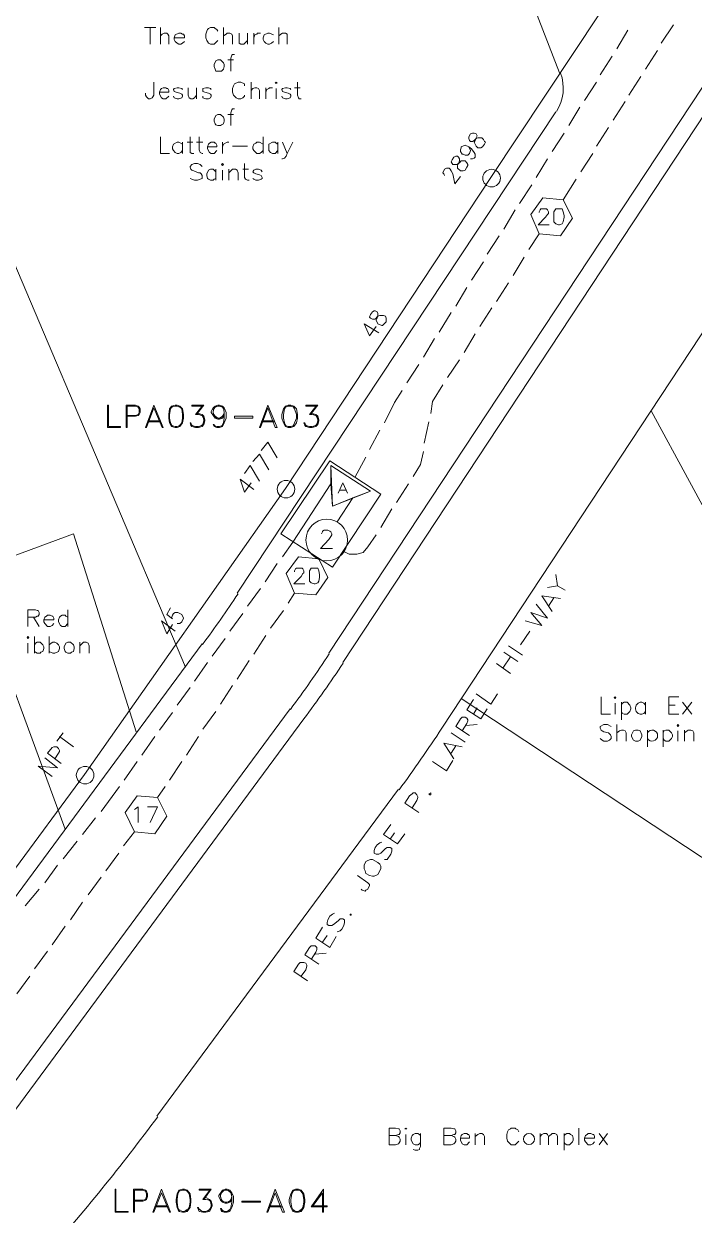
# Model space of a CAD drawing. Header units: millimetres. Extents: x 3.6 to 37.8, y 0.6 to 28.7.
# Drawn here: x 18.87 to 21.89, y 5.29 to 10.65 of the extents above; entities that cross this region are included whole.
import ezdxf

# ---------------------------------------------------------------- set-up
doc = ezdxf.new("R2010")
doc.units = ezdxf.units.MM
for name, color, linetype, true_color in [('PDF_Batangas$Geomap$Actives-Amplifier', 92, 'Continuous', 0x00b800), ('PDF_Batangas$Geomap$Cable-565', 23, 'Continuous', 0xdd8a6e), ('PDF_Batangas$Geomap$LOTS', 254, 'Continuous', 0xdcdcdc), ('PDF_Batangas$Geomap$MDU', 153, 'Continuous', 0x6ea5dd), ('PDF_Batangas$Geomap$ROAD', 8, 'Continuous', 0x808080), ('PDF_Batangas$Geomap$SDU', 157, 'Continuous', 0x396472)]:
    doc.layers.add(name, color=color, linetype=linetype, true_color=true_color)
for name, color, linetype in [('PDF_Batangas$Geomap$NAME-LANDMARK', 7, 'Continuous'), ('PDF_Batangas$Geomap$NAME-ROAD', 7, 'Continuous'), ('PDF_Batangas$Geomap$Passives-TapOffs', 7, 'Continuous'), ('PDF_Batangas$Geomap$POLE', 7, 'Continuous'), ('PDF_Batangas$Geomap$STRAND', 7, 'Continuous')]:
    doc.layers.add(name, color=color, linetype=linetype)

msp = doc.modelspace()

# ---------------------------------------------------------------- linework, layer by layer
at = {"layer": 'PDF_Batangas$Geomap$Actives-Amplifier', "lineweight": 13}
for points in [[(19.2466, 8.9343), (19.2508, 8.9343), (19.2508, 8.8384), (19.305, 8.8384), (19.305, 8.8343), (19.2466, 8.8343)], [(19.4551, 8.9343), (19.4968, 8.8343), (19.4926, 8.8343), (19.4551, 8.9218), (19.4218, 8.8343), (19.4176, 8.8343)], [(19.551, 8.9343), (19.5594, 8.9343), (19.5719, 8.9302), (19.5844, 8.9177), (19.5885, 8.8926), (19.5885, 8.876), (19.5844, 8.8551), (19.5719, 8.8384), (19.5594, 8.8343), (19.551, 8.8343), (19.5343, 8.8384), (19.526, 8.8551), (19.5218, 8.876), (19.5218, 8.8926), (19.526, 8.9177), (19.5343, 8.9302)], [(19.968, 8.9343), (20.0097, 8.8343), (20.0014, 8.8343), (19.968, 8.9218), (19.9346, 8.8343), (19.9305, 8.8343)], [(20.0597, 8.9343), (20.0722, 8.9343), (20.0848, 8.9302), (20.0973, 8.9177), (20.1014, 8.8926), (20.1014, 8.876), (20.0973, 8.8551), (20.0848, 8.8384), (20.0722, 8.8343), (20.0597, 8.8343), (20.0472, 8.8384), (20.0389, 8.8551), (20.0305, 8.876), (20.0305, 8.8926), (20.0389, 8.9177), (20.0472, 8.9302)], [(19.8179, 8.876), (19.8179, 8.8843), (19.9013, 8.8843), (19.9013, 8.876)], [(20.4767, 8.534), (20.2599, 8.2046), (20.0264, 8.3547), (20.2474, 8.6841)], [(20.3516, 8.5174), (20.2807, 8.4089), (20.3516, 8.5174), (20.2599, 8.4798), (20.2515, 8.5799), (20.2515, 8.6633), (20.4308, 8.5465)], [(20.4308, 8.5465), (20.2599, 8.4798), (20.2515, 8.6633)], [(20.2515, 8.5799), (20.0806, 8.3172)], [(19.28, 5.4025), (19.2841, 5.4025), (19.2841, 5.3024), (19.3384, 5.3024), (19.3384, 5.2982), (19.28, 5.2982)], [(19.4885, 5.4025), (19.5302, 5.2982), (19.526, 5.2982), (19.4885, 5.3858), (19.4551, 5.2982), (19.4509, 5.2982)], [(19.5844, 5.4025), (19.5927, 5.4025), (19.6052, 5.3983), (19.6177, 5.3816), (19.6219, 5.3566), (19.6219, 5.3441), (19.6177, 5.3191), (19.6052, 5.3024), (19.5927, 5.2982), (19.5844, 5.2982), (19.5677, 5.3024), (19.5594, 5.3191), (19.5552, 5.3441), (19.5552, 5.3566), (19.5594, 5.3816), (19.5677, 5.3983)], [(20.0014, 5.4025), (20.0431, 5.2982), (20.0347, 5.2982), (20.0014, 5.3858), (19.968, 5.2982), (19.9638, 5.2982)], [(20.0931, 5.4025), (20.1056, 5.4025), (20.1181, 5.3983), (20.1306, 5.3816), (20.1348, 5.3566), (20.1348, 5.3441), (20.1306, 5.3191), (20.1181, 5.3024), (20.1056, 5.2982), (20.0931, 5.2982), (20.0806, 5.3024), (20.0722, 5.3191), (20.0639, 5.3441), (20.0639, 5.3566), (20.0722, 5.3816), (20.0806, 5.3983)], [(19.8512, 5.3441), (19.8512, 5.3483), (19.9346, 5.3483), (19.9346, 5.3441)]]:
    msp.add_lwpolyline(points, close=True, dxfattribs=at)
for points in [[(19.3342, 8.8885), (19.3717, 8.8885), (19.3842, 8.8926), (19.3884, 8.901), (19.3884, 8.9177), (19.3842, 8.926), (19.3717, 8.9302), (19.3342, 8.9302), (19.3342, 8.8343), (19.33, 8.8343), (19.33, 8.9343), (19.3717, 8.9343), (19.3842, 8.9302), (19.3884, 8.926), (19.3926, 8.9177), (19.3926, 8.901), (19.3884, 8.8926), (19.3842, 8.8885), (19.3717, 8.8843), (19.3342, 8.8843)], [(19.5385, 8.8384), (19.5302, 8.8551), (19.526, 8.876), (19.526, 8.8926), (19.5302, 8.9177), (19.5385, 8.9302)], [(19.5343, 8.926), (19.551, 8.9302), (19.5594, 8.9302), (19.5719, 8.926)], [(19.5677, 8.9302), (19.5802, 8.9177), (19.5844, 8.8926), (19.5844, 8.876), (19.5802, 8.8551), (19.5677, 8.8384)], [(19.6761, 8.9302), (19.6261, 8.9302), (19.6261, 8.9343), (19.6803, 8.9343), (19.6469, 8.8926)], [(19.6803, 8.8718), (19.6719, 8.8885), (19.6553, 8.8926), (19.6428, 8.8926), (19.6761, 8.9343)], [(19.772, 8.8885), (19.7637, 8.876), (19.7512, 8.8718), (19.7428, 8.8718), (19.7303, 8.876), (19.7136, 8.901), (19.7136, 8.9051), (19.722, 8.9218), (19.7303, 8.9302), (19.7428, 8.9343), (19.7512, 8.9343), (19.7637, 8.9302), (19.772, 8.9218), (19.7804, 8.901), (19.7804, 8.876), (19.772, 8.8551), (19.7637, 8.8384), (19.7512, 8.8343), (19.7387, 8.8343), (19.7261, 8.8384), (19.722, 8.8468), (19.7261, 8.8468), (19.7303, 8.8384)], [(19.7387, 8.876), (19.7261, 8.8885), (19.722, 8.901), (19.722, 8.9051), (19.7261, 8.9218), (19.7387, 8.9302)], [(19.722, 8.9135), (19.7303, 8.926), (19.7428, 8.9302), (19.7512, 8.9302), (19.7637, 8.926), (19.772, 8.9135)], [(19.7553, 8.9302), (19.7678, 8.9218), (19.772, 8.901)], [(20.0514, 8.8384), (20.0431, 8.8551), (20.0389, 8.876), (20.0389, 8.8926), (20.0431, 8.9177), (20.0514, 8.9302)], [(20.0472, 8.926), (20.0597, 8.9302), (20.0722, 8.9302), (20.0848, 8.926)], [(20.0806, 8.9302), (20.0889, 8.9177), (20.0973, 8.8926), (20.0973, 8.876), (20.0889, 8.8551), (20.0806, 8.8384)], [(20.189, 8.9302), (20.139, 8.9302), (20.139, 8.9343), (20.1932, 8.9343), (20.1598, 8.8926)], [(20.1932, 8.8718), (20.1848, 8.8885), (20.1682, 8.8926), (20.1556, 8.8926), (20.189, 8.9343)], [(19.4843, 8.8593), (19.4259, 8.8593)], [(19.4801, 8.8634), (19.4301, 8.8634)], [(19.6469, 8.8968), (19.6553, 8.8968), (19.6719, 8.8926), (19.6803, 8.8843), (19.6844, 8.8676), (19.6844, 8.8634), (19.6803, 8.8468), (19.6719, 8.8384), (19.6553, 8.8343), (19.6428, 8.8343), (19.6261, 8.8384), (19.6219, 8.8426), (19.6177, 8.8551), (19.6219, 8.8551), (19.6261, 8.8426), (19.6428, 8.8384), (19.6553, 8.8384), (19.6719, 8.8426), (19.6803, 8.8593)], [(19.6594, 8.8926), (19.6761, 8.8843), (19.6803, 8.8676), (19.6803, 8.8634), (19.6761, 8.8468), (19.6594, 8.8384)], [(19.772, 8.8968), (19.7637, 8.8843), (19.7512, 8.876), (19.7428, 8.876), (19.7303, 8.8843), (19.722, 8.8968)], [(19.7595, 8.8384), (19.7678, 8.8551), (19.772, 8.876), (19.772, 8.901), (19.7678, 8.8885), (19.7553, 8.876)], [(19.9972, 8.8593), (19.9388, 8.8593)], [(19.993, 8.8634), (19.943, 8.8634)], [(20.1598, 8.8968), (20.1682, 8.8968), (20.1848, 8.8926), (20.1932, 8.8843), (20.1973, 8.8676), (20.1973, 8.8634), (20.1932, 8.8468), (20.1848, 8.8384), (20.1682, 8.8343), (20.1556, 8.8343), (20.139, 8.8384), (20.1348, 8.8426), (20.1306, 8.8551), (20.1348, 8.8551), (20.139, 8.8426), (20.1556, 8.8384), (20.1682, 8.8384), (20.1848, 8.8426), (20.1932, 8.8593)], [(20.1723, 8.8926), (20.189, 8.8843), (20.1932, 8.8676), (20.1932, 8.8634), (20.189, 8.8468), (20.1723, 8.8384)], [(19.5719, 8.8426), (19.5594, 8.8384), (19.551, 8.8384), (19.5343, 8.8426)], [(19.6219, 8.8468), (19.6386, 8.8384)], [(19.7637, 8.8426), (19.7512, 8.8384), (19.7387, 8.8384), (19.7261, 8.8426)], [(20.0848, 8.8426), (20.0722, 8.8384), (20.0597, 8.8384), (20.0472, 8.8426)], [(20.1348, 8.8468), (20.1473, 8.8384)], [(20.2849, 8.5382), (20.3058, 8.5841), (20.3266, 8.5382)], [(20.3224, 8.5507), (20.2932, 8.5507)], [(20.2599, 8.288), (20.2057, 8.288), (20.2432, 8.3297), (20.2515, 8.3422), (20.2557, 8.3506), (20.2557, 8.3547), (20.2515, 8.3631), (20.2474, 8.3672), (20.239, 8.3714), (20.2224, 8.3714), (20.214, 8.3672), (20.214, 8.3631), (20.2098, 8.3547)], [(19.3675, 5.3525), (19.4051, 5.3525), (19.4176, 5.3566), (19.4218, 5.3691), (19.4218, 5.3816), (19.4176, 5.3941), (19.4051, 5.3983), (19.3675, 5.3983), (19.3675, 5.2982), (19.3634, 5.2982), (19.3634, 5.4025), (19.4051, 5.4025), (19.4176, 5.3983), (19.4218, 5.3941), (19.4259, 5.3816), (19.4259, 5.3691), (19.4218, 5.3566), (19.4176, 5.3525), (19.4051, 5.3483), (19.3675, 5.3483)], [(19.5719, 5.3024), (19.5635, 5.3191), (19.5594, 5.3441), (19.5594, 5.3566), (19.5635, 5.3816), (19.5719, 5.3983)], [(19.5677, 5.3941), (19.5844, 5.3983), (19.5927, 5.3983), (19.6052, 5.3941)], [(19.6011, 5.3983), (19.6136, 5.3816), (19.6177, 5.3566), (19.6177, 5.3441), (19.6136, 5.3191), (19.6011, 5.3024)], [(19.7095, 5.3983), (19.6594, 5.3983), (19.6594, 5.4025), (19.7136, 5.4025), (19.6803, 5.3566)], [(19.7136, 5.3399), (19.7053, 5.3525), (19.6886, 5.3566), (19.6761, 5.3566), (19.7095, 5.4025)], [(19.8054, 5.3525), (19.797, 5.3441), (19.7845, 5.3399), (19.7762, 5.3399), (19.7637, 5.3441), (19.7553, 5.3525), (19.747, 5.3691), (19.747, 5.3733), (19.7637, 5.3983), (19.7762, 5.4025), (19.7845, 5.4025), (19.797, 5.3983), (19.8054, 5.3858), (19.8137, 5.3691), (19.8137, 5.3441), (19.8054, 5.3191), (19.797, 5.3024), (19.7845, 5.2982), (19.772, 5.2982), (19.7595, 5.3024), (19.7553, 5.3149), (19.7595, 5.3149), (19.7637, 5.3024)], [(19.772, 5.3441), (19.7595, 5.3525), (19.7553, 5.3691), (19.7553, 5.3733), (19.7595, 5.3858), (19.772, 5.3983)], [(19.7553, 5.3775), (19.7637, 5.3941), (19.7762, 5.3983), (19.7845, 5.3983), (19.797, 5.3941), (19.8054, 5.3775)], [(19.7887, 5.3983), (19.8012, 5.3858), (19.8054, 5.3691)], [(19.7929, 5.3024), (19.8012, 5.3191), (19.8054, 5.3441), (19.8054, 5.3691), (19.8012, 5.3525), (19.7887, 5.3441)], [(20.0848, 5.3024), (20.0764, 5.3191), (20.0722, 5.3441), (20.0722, 5.3566), (20.0764, 5.3816), (20.0848, 5.3983)], [(20.0806, 5.3941), (20.0931, 5.3983), (20.1056, 5.3983), (20.1181, 5.3941)], [(20.1139, 5.3983), (20.1265, 5.3816), (20.1306, 5.3566), (20.1306, 5.3441), (20.1265, 5.3191), (20.1139, 5.3024)], [(20.1682, 5.3274), (20.2349, 5.3274), (20.2349, 5.3233), (20.164, 5.3233), (20.2182, 5.4025), (20.2182, 5.2982), (20.214, 5.2982), (20.214, 5.3858), (20.1682, 5.3233)], [(19.5177, 5.3233), (19.4593, 5.3233)], [(19.5135, 5.3274), (19.4676, 5.3274)], [(19.6803, 5.365), (19.6886, 5.365), (19.7053, 5.3566), (19.7136, 5.3483), (19.7178, 5.3316), (19.7178, 5.3274), (19.7136, 5.3149), (19.7053, 5.3024), (19.6886, 5.2982), (19.6761, 5.2982), (19.6594, 5.3024), (19.6511, 5.3191), (19.6553, 5.3191), (19.6594, 5.3108), (19.6761, 5.3024), (19.6886, 5.3024), (19.7053, 5.3108), (19.7136, 5.3233)], [(19.6553, 5.3149), (19.6719, 5.3024)], [(19.697, 5.3566), (19.7095, 5.3483), (19.7136, 5.3316), (19.7136, 5.3274), (19.7095, 5.3149), (19.697, 5.3024)], [(19.8054, 5.365), (19.797, 5.3483), (19.7845, 5.3441), (19.7762, 5.3441), (19.7637, 5.3483), (19.7553, 5.365)], [(20.0305, 5.3233), (19.9722, 5.3233)], [(20.0264, 5.3274), (19.9763, 5.3274)], [(19.6052, 5.3108), (19.5927, 5.3024), (19.5844, 5.3024), (19.5677, 5.3108)], [(19.797, 5.3108), (19.7845, 5.3024), (19.772, 5.3024), (19.7595, 5.3108)], [(20.1181, 5.3108), (20.1056, 5.3024), (20.0931, 5.3024), (20.0806, 5.3108)]]:
    msp.add_lwpolyline(points, dxfattribs=at)
msp.add_circle((20.2335, 8.3268), 0.0938, dxfattribs=at)
at = {"layer": 'PDF_Batangas$Geomap$Cable-565', "lineweight": 13}
for points in [[(21.7944, 10.6481), (21.7402, 10.5647)], [(21.54, 10.5397), (21.5901, 10.6231)], [(21.7235, 10.5314), (21.6693, 10.448)], [(21.465, 10.423), (21.5192, 10.5064)], [(21.6484, 10.4146), (21.5942, 10.3312)], [(21.3941, 10.3062), (21.4483, 10.3896)], [(21.3232, 10.1936), (21.3732, 10.277)], [(21.5776, 10.302), (21.5233, 10.2186)], [(21.2481, 10.0769), (21.3023, 10.1603)], [(21.5025, 10.1853), (21.4483, 10.1019)], [(21.1772, 9.9601), (21.2273, 10.0435)], [(21.4316, 10.0685), (21.3774, 9.9851)], [(21.3566, 9.9518), (21.2982, 9.86)], [(21.1022, 9.8434), (21.1564, 9.9268)], [(21.0313, 9.7266), (21.0813, 9.8142)], [(20.9562, 9.614), (21.0105, 9.6974)], [(21.1898, 9.7058), (21.1439, 9.6349)], [(20.8854, 9.4973), (20.9396, 9.5807)], [(21.123, 9.6015), (21.073, 9.5181)], [(20.8145, 9.3805), (20.8645, 9.4639)], [(21.0522, 9.4848), (20.9979, 9.4014)], [(20.7394, 9.2638), (20.7936, 9.3513)], [(20.9771, 9.3722), (20.9229, 9.2888)], [(20.6685, 9.1512), (20.7186, 9.2346)], [(20.902, 9.2554), (20.852, 9.172)], [(20.8312, 9.1387), (20.7769, 9.0594)], [(20.5935, 9.0344), (20.6477, 9.1178)], [(20.7019, 8.8968), (20.7102, 8.951), (20.7561, 9.0261)], [(20.4934, 8.8551), (20.5393, 8.9468), (20.5726, 9.0011)], [(20.6935, 8.8593), (20.6727, 8.7634)], [(20.4267, 8.7342), (20.4725, 8.8217)], [(20.36, 8.6091), (20.41, 8.7008)], [(20.6685, 8.7258), (20.656, 8.6675), (20.6227, 8.6133)], [(20.6018, 8.5799), (20.5476, 8.4965)], [(20.5268, 8.4673), (20.4767, 8.3839)], [(20.4559, 8.3506), (20.4183, 8.2964), (20.3975, 8.2713), (20.3683, 8.263), (20.3349, 8.263), (20.3099, 8.2755)], [(20.0347, 8.2505), (20.0806, 8.3172)], [(19.9555, 8.1379), (20.0097, 8.2213)], [(19.8763, 8.0295), (19.9346, 8.1087)], [(20.0597, 8.042), (20.0889, 8.0879)], [(19.9805, 7.9294), (20.0389, 8.0086)], [(19.797, 7.9169), (19.8554, 7.9961)], [(19.9055, 7.8127), (19.9597, 7.896)], [(19.7178, 7.8043), (19.7762, 7.8835)], [(19.8304, 7.7001), (19.8846, 7.7835)], [(19.6386, 7.6917), (19.697, 7.7751)], [(19.5594, 7.5833), (19.6177, 7.6625)], [(19.7553, 7.5875), (19.8095, 7.6709)], [(19.4801, 7.4707), (19.5385, 7.55)], [(19.6761, 7.4749), (19.7345, 7.5541)], [(19.4009, 7.3581), (19.4593, 7.4415)], [(19.6011, 7.3581), (19.6553, 7.4415)], [(19.3217, 7.2456), (19.3801, 7.3289)], [(19.526, 7.2456), (19.5802, 7.3289)], [(19.2174, 7.1038), (19.2508, 7.1496), (19.3008, 7.2164)], [(19.4718, 7.1663), (19.5051, 7.2164)], [(19.134, 6.9995), (19.1924, 7.0746)], [(19.3175, 6.9495), (19.3675, 7.012)], [(19.0465, 6.8911), (19.109, 6.9703)], [(19.2383, 6.8369), (19.2967, 6.9161)], [(18.9631, 6.7827), (19.0214, 6.8619)], [(19.1591, 6.7285), (19.2174, 6.8077)], [(18.8755, 6.6785), (18.9381, 6.7535)], [(19.0798, 6.6159), (19.134, 6.6951)], [(18.9964, 6.5033), (19.0548, 6.5867)], [(18.9172, 6.3949), (18.9756, 6.4741)], [(18.838, 6.2823), (18.8964, 6.3615)]]:
    msp.add_lwpolyline(points, dxfattribs=at)
at = {"layer": 'PDF_Batangas$Geomap$LOTS', "lineweight": 0}
for points in [[(18.1249, 11.2277), (19.5969, 7.7543)], [(21.6943, 8.9093), (22.5575, 7.3164), (22.0654, 6.8036), (20.8395, 7.6125)], [(19.0548, 7.0246), (18.6295, 8.1838), (19.0923, 8.3547), (19.3759, 7.4624)]]:
    msp.add_lwpolyline(points, dxfattribs=at)
at = {"layer": 'PDF_Batangas$Geomap$MDU', "lineweight": 0}
for points in [[(20.5434, 5.6443), (20.5559, 5.6402), (20.5601, 5.636), (20.5643, 5.6277), (20.5643, 5.6193), (20.5601, 5.611), (20.5559, 5.6068), (20.5434, 5.6026), (20.5142, 5.6026), (20.5142, 5.6777), (20.5434, 5.6777), (20.5559, 5.6735), (20.5601, 5.6735), (20.5643, 5.6652), (20.5643, 5.6568), (20.5601, 5.6485), (20.5559, 5.6485), (20.5434, 5.6443), (20.5142, 5.6443)], [(20.5893, 5.6026), (20.5893, 5.6485)], [(20.656, 5.6151), (20.6519, 5.6068), (20.6435, 5.6026), (20.631, 5.6026), (20.6227, 5.6068), (20.6143, 5.6235), (20.6143, 5.6318), (20.6185, 5.6443), (20.6227, 5.6485), (20.631, 5.6527), (20.6435, 5.6527), (20.6519, 5.6485), (20.656, 5.6443)], [(20.656, 5.6527), (20.656, 5.5943), (20.6519, 5.586), (20.6519, 5.5818), (20.6435, 5.5776), (20.631, 5.5776), (20.6227, 5.5818)], [(20.7936, 5.6443), (20.8061, 5.6402), (20.8103, 5.636), (20.8145, 5.6277), (20.8145, 5.6193), (20.8103, 5.611), (20.8061, 5.6068), (20.7936, 5.6026), (20.7603, 5.6026), (20.7603, 5.6777), (20.7936, 5.6777), (20.8061, 5.6735), (20.8103, 5.6735), (20.8145, 5.6652), (20.8145, 5.6568), (20.8103, 5.6485), (20.8061, 5.6485), (20.7936, 5.6443), (20.7603, 5.6443)], [(20.877, 5.6151), (20.8645, 5.6026), (20.852, 5.6026), (20.8437, 5.6068), (20.8353, 5.6235), (20.8353, 5.6318), (20.8395, 5.6443), (20.8437, 5.6485), (20.852, 5.6527), (20.8645, 5.6527), (20.8687, 5.6485), (20.8729, 5.6485), (20.877, 5.6402), (20.877, 5.6318), (20.8353, 5.6318)], [(20.902, 5.6026), (20.902, 5.6527)], [(20.902, 5.6402), (20.9145, 5.6485), (20.9229, 5.6527), (20.9312, 5.6527), (20.9396, 5.6485), (20.9437, 5.6402), (20.9437, 5.6026)], [(21.098, 5.6193), (21.0813, 5.6026), (21.0647, 5.6026), (21.048, 5.6193), (21.0438, 5.6318), (21.0438, 5.6485), (21.048, 5.661), (21.0522, 5.6694), (21.0605, 5.6735), (21.0647, 5.6777), (21.0813, 5.6777), (21.0855, 5.6735), (21.0939, 5.6694), (21.098, 5.661)], [(21.1939, 5.6026), (21.1939, 5.6527)], [(21.1939, 5.6402), (21.2023, 5.6485), (21.2106, 5.6527), (21.2231, 5.6527), (21.2273, 5.6485), (21.2315, 5.6402), (21.2315, 5.6026)], [(21.2315, 5.6402), (21.244, 5.6485), (21.2481, 5.6527), (21.2606, 5.6527), (21.269, 5.6485), (21.2732, 5.6402), (21.2732, 5.6026)], [(21.3023, 5.5776), (21.3023, 5.6527)], [(21.3023, 5.6443), (21.3065, 5.6485), (21.3149, 5.6527), (21.3274, 5.6527), (21.3315, 5.6485), (21.3399, 5.6443), (21.344, 5.6318), (21.344, 5.6235), (21.3399, 5.6151), (21.3274, 5.6026), (21.3149, 5.6026), (21.3065, 5.6068), (21.3023, 5.6151)], [(21.3691, 5.6026), (21.3691, 5.6777)], [(21.4399, 5.6151), (21.4316, 5.6068), (21.4233, 5.6026), (21.4108, 5.6026), (21.3982, 5.6151), (21.3941, 5.6235), (21.3941, 5.6318), (21.3982, 5.6443), (21.4066, 5.6485), (21.4108, 5.6527), (21.4233, 5.6527), (21.4316, 5.6485), (21.4358, 5.6485), (21.4399, 5.6402), (21.4399, 5.6318), (21.3941, 5.6318)], [(21.4983, 5.6026), (21.4608, 5.6527)], [(21.4608, 5.6026), (21.4983, 5.6527)]]:
    msp.add_lwpolyline(points, dxfattribs=at)
msp.add_lwpolyline([(20.5851, 5.6735), (20.5893, 5.6777), (20.5935, 5.6735)], close=True, dxfattribs=at)
msp.add_circle((21.1442, 5.6282), 0.0249, dxfattribs=at)
at = {"layer": 'PDF_Batangas$Geomap$NAME-LANDMARK', "lineweight": 0}
for points in [[(19.4634, 10.6356), (19.4134, 10.6356)], [(19.4384, 10.5606), (19.4384, 10.6356)], [(19.4843, 10.5606), (19.4843, 10.6356)], [(19.7428, 10.5772), (19.7261, 10.5606), (19.7095, 10.5606), (19.7011, 10.5647), (19.697, 10.5731), (19.6928, 10.5772), (19.6886, 10.5898), (19.6886, 10.6064), (19.6928, 10.6189), (19.697, 10.6273), (19.7011, 10.6315), (19.7095, 10.6356), (19.7261, 10.6356), (19.7303, 10.6315), (19.7387, 10.6273), (19.7428, 10.6189)], [(19.7678, 10.5606), (19.7678, 10.6356)], [(20.018, 10.5606), (20.018, 10.6356)], [(19.4843, 10.5981), (19.4926, 10.6064), (19.501, 10.6106), (19.5135, 10.6106), (19.5177, 10.6064), (19.5218, 10.5981), (19.5218, 10.5606)], [(19.5927, 10.5731), (19.5844, 10.5647), (19.576, 10.5606), (19.5677, 10.5606), (19.5594, 10.5647), (19.551, 10.5731), (19.5468, 10.5814), (19.5468, 10.5898), (19.551, 10.6023), (19.5677, 10.6106), (19.576, 10.6106), (19.5844, 10.6064), (19.5885, 10.6064), (19.5927, 10.5981), (19.5927, 10.5898), (19.5468, 10.5898)], [(19.7678, 10.5981), (19.7804, 10.6064), (19.7845, 10.6106), (19.797, 10.6106), (19.8054, 10.6064), (19.8095, 10.5981), (19.8095, 10.5606)], [(19.8763, 10.5772), (19.8596, 10.5606), (19.8471, 10.5606), (19.8387, 10.5647), (19.8387, 10.6106)], [(19.8763, 10.5606), (19.8763, 10.6106)], [(19.9055, 10.5606), (19.9055, 10.6106)], [(19.9055, 10.5898), (19.9096, 10.6023), (19.918, 10.6064), (19.9221, 10.6106), (19.9346, 10.6106)], [(19.993, 10.5731), (19.9847, 10.5647), (19.9763, 10.5606), (19.968, 10.5606), (19.9597, 10.5647), (19.9513, 10.5731), (19.9471, 10.5814), (19.9471, 10.5898), (19.9513, 10.6023), (19.968, 10.6106), (19.9763, 10.6106), (19.993, 10.6023)], [(20.018, 10.5981), (20.0264, 10.6064), (20.0347, 10.6106), (20.0472, 10.6106), (20.0556, 10.6064), (20.0556, 10.5606)], [(19.8137, 10.4897), (19.7887, 10.4897)], [(19.8012, 10.4396), (19.8012, 10.498), (19.8054, 10.5105), (19.8095, 10.5147), (19.8179, 10.5147)], [(19.4551, 10.3896), (19.4551, 10.3312), (19.4509, 10.3229), (19.4468, 10.3187), (19.4384, 10.3145), (19.4301, 10.3145), (19.4218, 10.3229), (19.4176, 10.3312), (19.4176, 10.3396)], [(19.5218, 10.3271), (19.5093, 10.3145), (19.4968, 10.3145), (19.4885, 10.3187), (19.4801, 10.3354), (19.4801, 10.3437), (19.4843, 10.3562), (19.4885, 10.3604), (19.4968, 10.3646), (19.5093, 10.3646), (19.5135, 10.3604), (19.5177, 10.3604), (19.5218, 10.3521), (19.5218, 10.3437), (19.4801, 10.3437)], [(19.5427, 10.3271), (19.5468, 10.3187), (19.5594, 10.3145), (19.5677, 10.3145), (19.5802, 10.3187), (19.5844, 10.3271), (19.5844, 10.3312), (19.5802, 10.3354), (19.5719, 10.3396), (19.5552, 10.3437), (19.5468, 10.3479), (19.5427, 10.3562), (19.5468, 10.3604), (19.5594, 10.3646), (19.5677, 10.3646), (19.5802, 10.3604), (19.5844, 10.3562)], [(19.6469, 10.3312), (19.6386, 10.3187), (19.6302, 10.3145), (19.6219, 10.3145), (19.6136, 10.3187), (19.6094, 10.3312), (19.6094, 10.3646)], [(19.6469, 10.3145), (19.6469, 10.3646)], [(19.6761, 10.3271), (19.6761, 10.3187), (19.6886, 10.3145), (19.7011, 10.3145), (19.7095, 10.3187), (19.7136, 10.3271), (19.7136, 10.3312), (19.7095, 10.3354), (19.7011, 10.3396), (19.6844, 10.3437), (19.6761, 10.3479), (19.6761, 10.3604), (19.6886, 10.3646), (19.7011, 10.3646), (19.7095, 10.3604), (19.7136, 10.3562)], [(19.8638, 10.3312), (19.8638, 10.3271), (19.8554, 10.3187), (19.8471, 10.3145), (19.8346, 10.3145), (19.8262, 10.3187), (19.8137, 10.3312), (19.8095, 10.3437), (19.8095, 10.3604), (19.8137, 10.3729), (19.8179, 10.3813), (19.8346, 10.3896), (19.8471, 10.3896), (19.8638, 10.3813), (19.8638, 10.3729)], [(19.8929, 10.3145), (19.8929, 10.3896)], [(19.8929, 10.3521), (19.9013, 10.3604), (19.9096, 10.3646), (19.918, 10.3646), (19.9263, 10.3604), (19.9305, 10.3521), (19.9305, 10.3145)], [(19.9597, 10.3145), (19.9597, 10.3646)], [(19.9597, 10.3437), (19.9638, 10.3562), (19.9722, 10.3604), (19.9763, 10.3646), (19.9888, 10.3646)], [(20.0055, 10.3145), (20.0055, 10.3604)], [(20.0305, 10.3271), (20.0347, 10.3187), (20.0472, 10.3145), (20.0556, 10.3145), (20.0681, 10.3187), (20.0722, 10.3271), (20.0722, 10.3312), (20.0681, 10.3354), (20.0597, 10.3396), (20.0431, 10.3437), (20.0347, 10.3479), (20.0305, 10.3562), (20.0347, 10.3604), (20.0472, 10.3646), (20.0556, 10.3646), (20.0681, 10.3604), (20.0722, 10.3562)], [(20.1139, 10.3646), (20.0889, 10.3646)], [(20.1181, 10.3145), (20.1098, 10.3145), (20.1056, 10.3187), (20.1014, 10.3312), (20.1014, 10.3896)], [(19.8012, 10.1936), (19.8012, 10.252), (19.8054, 10.2645), (19.8095, 10.2687), (19.8179, 10.2687)], [(19.8137, 10.2437), (19.7887, 10.2437)], [(19.526, 10.0685), (19.4843, 10.0685), (19.4843, 10.1436)], [(19.5844, 10.081), (19.576, 10.0727), (19.5677, 10.0685), (19.5594, 10.0685), (19.551, 10.0727), (19.5427, 10.081), (19.5385, 10.0894), (19.5385, 10.0977), (19.5427, 10.1102), (19.5594, 10.1186), (19.5677, 10.1186), (19.5844, 10.1102)], [(19.5844, 10.0685), (19.5844, 10.1186)], [(19.6302, 10.1186), (19.6052, 10.1186)], [(19.6344, 10.0685), (19.6261, 10.0685), (19.6177, 10.0727), (19.6177, 10.1436)], [(19.6761, 10.1186), (19.6469, 10.1186)], [(19.6761, 10.0685), (19.6719, 10.0685), (19.6636, 10.0727), (19.6594, 10.0852), (19.6594, 10.1436)], [(19.7387, 10.081), (19.7261, 10.0685), (19.7136, 10.0685), (19.7053, 10.0727), (19.697, 10.0894), (19.697, 10.0977), (19.7011, 10.1102), (19.7053, 10.1144), (19.7136, 10.1186), (19.7261, 10.1186), (19.7303, 10.1144), (19.7345, 10.1144), (19.7387, 10.1061), (19.7387, 10.0977), (19.697, 10.0977)], [(19.7637, 10.0685), (19.7637, 10.1186)], [(19.7637, 10.0977), (19.7678, 10.1102), (19.7845, 10.1186), (19.7929, 10.1186)], [(19.8763, 10.1019), (19.8095, 10.1019)], [(19.9471, 10.081), (19.9388, 10.0727), (19.9305, 10.0685), (19.918, 10.0685), (19.9055, 10.081), (19.9013, 10.0894), (19.9013, 10.0977), (19.9055, 10.1102), (19.9138, 10.1144), (19.918, 10.1186), (19.9305, 10.1186), (19.9471, 10.1102)], [(19.9471, 10.0685), (19.9471, 10.1436)], [(20.0139, 10.081), (20.0014, 10.0685), (19.9888, 10.0685), (19.9805, 10.0727), (19.9722, 10.081), (19.9722, 10.1102), (19.9888, 10.1186), (20.0014, 10.1186), (20.0055, 10.1144), (20.0139, 10.1102)], [(20.0139, 10.0685), (20.0139, 10.1186)], [(20.0806, 10.1186), (20.0556, 10.0685), (20.0347, 10.1186)], [(20.0556, 10.0685), (20.0514, 10.056), (20.0431, 10.0477), (20.0347, 10.0435), (20.0305, 10.0435)], [(19.6177, 9.9559), (19.6261, 9.9518), (19.6386, 9.9476), (19.6511, 9.9476), (19.6636, 9.9518), (19.6719, 9.9559), (19.6719, 9.9685), (19.6678, 9.9768), (19.6636, 9.981), (19.6553, 9.981), (19.6344, 9.9893), (19.6261, 9.9935), (19.6219, 9.9976), (19.6177, 10.006), (19.6177, 10.0102), (19.6261, 10.0185), (19.6386, 10.0227), (19.6511, 10.0227), (19.6636, 10.0185), (19.6719, 10.0102)], [(19.7345, 9.9559), (19.7261, 9.9518), (19.722, 9.9476), (19.7095, 9.9476), (19.7011, 9.9518), (19.697, 9.9559), (19.6928, 9.9685), (19.6928, 9.9768), (19.7011, 9.9935), (19.7095, 9.9976), (19.722, 9.9976), (19.7345, 9.9851)], [(19.7345, 9.9476), (19.7345, 9.9976)], [(19.7637, 9.9476), (19.7637, 9.9935)], [(19.7929, 9.9476), (19.7929, 9.9976)], [(19.7929, 9.981), (19.8095, 9.9976), (19.8221, 9.9976), (19.8304, 9.9935), (19.8346, 9.981), (19.8346, 9.9476)], [(19.8804, 9.9976), (19.8554, 9.9976)], [(19.8846, 9.9476), (19.8763, 9.9476), (19.8679, 9.9518), (19.8638, 9.9601), (19.8638, 10.0227)], [(19.9013, 9.9559), (19.9055, 9.9518), (19.9138, 9.9476), (19.9263, 9.9476), (19.9388, 9.9518), (19.943, 9.9559), (19.943, 9.9601), (19.9388, 9.9685), (19.9305, 9.9726), (19.9138, 9.9768), (19.9055, 9.981), (19.9013, 9.9851), (19.9055, 9.9935), (19.9138, 9.9976), (19.9263, 9.9976), (19.9388, 9.9935), (19.943, 9.9851)], [(21.5108, 7.5416), (21.4691, 7.5416), (21.4691, 7.6208)], [(21.5317, 7.5416), (21.5317, 7.5916)], [(21.5609, 7.5166), (21.5609, 7.5958)], [(21.5609, 7.5833), (21.565, 7.5916), (21.5734, 7.5958), (21.5859, 7.5958), (21.5984, 7.5833), (21.6026, 7.5708), (21.6026, 7.5666), (21.5984, 7.5541), (21.5859, 7.5416), (21.5734, 7.5416), (21.565, 7.5458), (21.5609, 7.5541)], [(21.6693, 7.5541), (21.6609, 7.5458), (21.6526, 7.5416), (21.6443, 7.5416), (21.6359, 7.5458), (21.6276, 7.5541), (21.6234, 7.5666), (21.6234, 7.5708), (21.6276, 7.5833), (21.6359, 7.5916), (21.6443, 7.5958), (21.6526, 7.5958), (21.6609, 7.5916), (21.6693, 7.5833)], [(21.6693, 7.5416), (21.6693, 7.5958)], [(21.8194, 7.5416), (21.7735, 7.5416), (21.7735, 7.6208), (21.8194, 7.6208)], [(21.8027, 7.5833), (21.7735, 7.5833)], [(21.8778, 7.5416), (21.8361, 7.5958)], [(21.8361, 7.5416), (21.8778, 7.5958)], [(21.465, 7.4332), (21.4733, 7.4249), (21.4816, 7.4207), (21.4983, 7.4207), (21.5067, 7.4249), (21.515, 7.4332), (21.515, 7.4415), (21.5108, 7.4499), (21.5025, 7.4582), (21.4816, 7.4624), (21.4733, 7.4666), (21.4691, 7.4707), (21.465, 7.4791), (21.465, 7.4874), (21.4816, 7.4957), (21.4983, 7.4957), (21.515, 7.4874)], [(21.54, 7.4207), (21.54, 7.4957)], [(21.54, 7.4582), (21.5525, 7.4666), (21.5609, 7.4707), (21.5692, 7.4707), (21.5776, 7.4666), (21.5817, 7.4582), (21.5817, 7.4207)], [(21.6776, 7.3957), (21.6776, 7.4707)], [(21.7485, 7.3957), (21.7485, 7.4707)], [(21.7485, 7.4582), (21.7527, 7.4666), (21.761, 7.4707), (21.7735, 7.4707), (21.786, 7.4582), (21.7902, 7.4499), (21.7902, 7.4415), (21.786, 7.4332), (21.7735, 7.4207), (21.761, 7.4207), (21.7527, 7.4249), (21.7485, 7.4332)], [(21.8152, 7.4207), (21.8152, 7.4666)], [(21.8444, 7.4207), (21.8444, 7.4707)], [(21.8444, 7.4582), (21.8569, 7.4666), (21.8611, 7.4707), (21.8736, 7.4707), (21.882, 7.4666), (21.8861, 7.4582), (21.8861, 7.4207)]]:
    msp.add_lwpolyline(points, dxfattribs=at)
for points in [[(19.7428, 10.4897), (19.7553, 10.4897), (19.7678, 10.4772), (19.772, 10.4688), (19.772, 10.4605), (19.7678, 10.448), (19.7595, 10.4396), (19.7345, 10.4396), (19.7303, 10.448), (19.7261, 10.4605), (19.7261, 10.4688), (19.7345, 10.4855)], [(20.0014, 10.3854), (20.0055, 10.3896), (20.0097, 10.3854)], [(19.7428, 10.2437), (19.7553, 10.2437), (19.7678, 10.2312), (19.772, 10.2228), (19.772, 10.2145), (19.7678, 10.202), (19.7595, 10.1978), (19.7553, 10.1936), (19.7428, 10.1936), (19.7345, 10.1978), (19.7303, 10.202), (19.7261, 10.2145), (19.7261, 10.2228), (19.7345, 10.2395)], [(19.7595, 10.0185), (19.7637, 10.0227), (19.7678, 10.0185), (19.7637, 10.0143)], [(21.5275, 7.6167), (21.5317, 7.6208), (21.5359, 7.6167), (21.5317, 7.6125)], [(21.6234, 7.4707), (21.6359, 7.4707), (21.6443, 7.4666), (21.6526, 7.4499), (21.6526, 7.4415), (21.6443, 7.4249), (21.6359, 7.4207), (21.6234, 7.4207), (21.6151, 7.4249), (21.6067, 7.4415), (21.6067, 7.4499), (21.6151, 7.4666)], [(21.8111, 7.4916), (21.8152, 7.4957), (21.8194, 7.4916), (21.8152, 7.4874)]]:
    msp.add_lwpolyline(points, close=True, dxfattribs=at)
msp.add_arc((21.699, 7.4457), 0.0248, 210.288, 149.712, dxfattribs=at)
at = {"layer": 'PDF_Batangas$Geomap$NAME-ROAD', "lineweight": 9}
for points in [[(21.2732, 8.1212), (21.2648, 8.1713)], [(21.2273, 8.1129), (21.2732, 8.1212), (21.3065, 8.1004)], [(21.2481, 8.0045), (21.2023, 8.0753), (21.2857, 8.0628)], [(21.2565, 8.067), (21.2315, 8.0295)], [(21.1772, 8.0378), (21.2273, 7.9753), (21.1522, 8.0003), (21.2023, 7.9419), (21.1272, 7.9628)], [(21.1481, 7.9169), (21.1064, 7.8543)], [(21.1147, 7.8085), (21.0522, 7.8502)], [(21.0605, 7.8001), (21.0271, 7.7501)], [(21.0939, 7.7793), (21.0313, 7.821)], [(21.0605, 7.7251), (20.9979, 7.771)], [(21.0021, 7.6333), (20.9729, 7.5875), (20.9062, 7.6333)], [(20.9562, 7.5666), (20.9271, 7.5208), (20.8645, 7.5625), (20.8937, 7.6083)], [(20.9104, 7.5708), (20.8937, 7.5416)], [(20.877, 7.4457), (20.8145, 7.4874), (20.8353, 7.5208), (20.8437, 7.5291), (20.8562, 7.5291), (20.8645, 7.5249), (20.8687, 7.5166), (20.8687, 7.5124), (20.8645, 7.4999), (20.8437, 7.4666)], [(20.9104, 7.4957), (20.8603, 7.4916)], [(20.8061, 7.3415), (20.7603, 7.4123), (20.8437, 7.3957)], [(20.8562, 7.4165), (20.7936, 7.4582)], [(20.8145, 7.3998), (20.7936, 7.3665)], [(20.802, 7.3331), (20.7728, 7.2873), (20.7102, 7.3289)], [(20.6477, 7.0996), (20.5851, 7.1413), (20.606, 7.1747), (20.6185, 7.183), (20.6227, 7.1872), (20.631, 7.1872), (20.6393, 7.1788), (20.6435, 7.1705), (20.6435, 7.1663), (20.6393, 7.1538), (20.6185, 7.1205)], [(20.5851, 7.0037), (20.5518, 6.9578), (20.4892, 6.9995), (20.5226, 7.0454)], [(20.5393, 7.0079), (20.5184, 6.9787)], [(20.4934, 6.8869), (20.5059, 6.8869), (20.5226, 6.912), (20.5268, 6.9245), (20.5268, 6.937), (20.5184, 6.9412), (20.5059, 6.9412), (20.4976, 6.937), (20.4767, 6.9161), (20.4684, 6.912), (20.4559, 6.912), (20.4475, 6.9161), (20.4475, 6.9286), (20.4517, 6.9412), (20.46, 6.9537), (20.4725, 6.962), (20.4809, 6.9662)], [(20.3725, 6.8161), (20.4183, 6.7827), (20.4267, 6.7744), (20.4267, 6.7702), (20.4183, 6.7535), (20.41, 6.7493), (20.4058, 6.7452), (20.3933, 6.7493), (20.3892, 6.7535)], [(20.2807, 6.5617), (20.2932, 6.5659), (20.3016, 6.5742), (20.3099, 6.5909), (20.3141, 6.6034), (20.3141, 6.6159), (20.3058, 6.6201), (20.2932, 6.6201), (20.2849, 6.6117), (20.2641, 6.5951), (20.2557, 6.5909), (20.2432, 6.5909), (20.2349, 6.5951), (20.2349, 6.6034), (20.239, 6.6159), (20.2474, 6.6326), (20.2599, 6.6409), (20.2682, 6.6451)], [(20.2766, 6.5409), (20.2474, 6.4908), (20.1848, 6.5325), (20.214, 6.5826)], [(20.1973, 6.4158), (20.1348, 6.4575), (20.1556, 6.4908), (20.164, 6.4992), (20.1807, 6.4992), (20.189, 6.4908), (20.189, 6.4825), (20.1848, 6.47), (20.164, 6.4366)], [(20.2349, 6.545), (20.214, 6.5158)], [(20.2307, 6.4658), (20.1807, 6.4616)], [(20.1473, 6.3407), (20.0848, 6.3824), (20.1056, 6.4158), (20.1139, 6.4241), (20.1306, 6.4241), (20.139, 6.4199), (20.1431, 6.4116), (20.1431, 6.4074), (20.139, 6.3907), (20.1181, 6.3615)]]:
    msp.add_lwpolyline(points, dxfattribs=at)
for points in [[(20.6935, 7.183), (20.7019, 7.1872), (20.7019, 7.1788), (20.6977, 7.1788)], [(20.4017, 6.8619), (20.41, 6.8786), (20.4183, 6.8828), (20.4308, 6.8869), (20.4392, 6.8869), (20.4642, 6.8744), (20.4725, 6.8661), (20.4767, 6.8578), (20.4767, 6.8452), (20.4642, 6.8202), (20.4475, 6.8119), (20.4392, 6.8119), (20.4267, 6.8161), (20.41, 6.8244), (20.4058, 6.8369), (20.4017, 6.8452)], [(20.3391, 6.6409), (20.3433, 6.6409), (20.3433, 6.6368), (20.3391, 6.6368)]]:
    msp.add_lwpolyline(points, close=True, dxfattribs=at)
at = {"layer": 'PDF_Batangas$Geomap$Passives-TapOffs', "lineweight": 9}
for points in [[(21.2064, 9.8684), (21.2982, 9.86), (21.3399, 9.7766), (21.2857, 9.6974), (21.1898, 9.7058), (21.1522, 9.7933)], [(21.2648, 9.8183), (21.294, 9.8183), (21.2982, 9.8058), (21.3023, 9.7891), (21.3023, 9.7808), (21.2982, 9.76), (21.294, 9.7516), (21.2815, 9.7475), (21.2773, 9.7475), (21.2648, 9.7516), (21.2565, 9.76), (21.2565, 9.8058)], [(20.1056, 8.2505), (20.1973, 8.2421), (20.239, 8.1587), (20.1848, 8.0795), (20.0889, 8.0879), (20.0514, 8.1754)], [(20.164, 8.2004), (20.1932, 8.2004), (20.1973, 8.1879), (20.2015, 8.1713), (20.2015, 8.1587), (20.1973, 8.1421), (20.1932, 8.1337), (20.1807, 8.1296), (20.1765, 8.1296), (20.164, 8.1337), (20.1556, 8.1421), (20.1556, 8.1879)], [(19.3801, 7.1747), (19.4718, 7.1663), (19.5135, 7.0829), (19.4593, 7.0037), (19.3675, 7.012), (19.3258, 7.0996)]]:
    msp.add_lwpolyline(points, close=True, dxfattribs=at)
for points in [[(21.1898, 9.8017), (21.1898, 9.8058), (21.1939, 9.8142), (21.1981, 9.8183), (21.2231, 9.8183), (21.2273, 9.8142), (21.2315, 9.8058), (21.2315, 9.7975), (21.2273, 9.7933), (21.2189, 9.7808), (21.1856, 9.7475), (21.2356, 9.7475)], [(20.0889, 8.1838), (20.0889, 8.1879), (20.0931, 8.1963), (20.0973, 8.2004), (20.1223, 8.2004), (20.1265, 8.1963), (20.1306, 8.1879), (20.1306, 8.1796), (20.1265, 8.1754), (20.1181, 8.1629), (20.0848, 8.1296), (20.1348, 8.1296)], [(19.3675, 7.1121), (19.3717, 7.1163), (19.3842, 7.1246), (19.3842, 7.0537)], [(19.4259, 7.1246), (19.4718, 7.1246), (19.4384, 7.0537)]]:
    msp.add_lwpolyline(points, dxfattribs=at)
at = {"layer": 'PDF_Batangas$Geomap$POLE', "lineweight": 0}
for points in [[(20.8729, 10.1436), (20.8812, 10.1561), (20.8895, 10.1603), (20.8979, 10.1603), (20.9062, 10.1561), (20.9104, 10.1478), (20.9062, 10.1394), (20.902, 10.1269), (20.8979, 10.1186), (20.9062, 10.1019), (20.9145, 10.0935), (20.9271, 10.0935), (20.9354, 10.0977), (20.9437, 10.1102), (20.9479, 10.1186), (20.9437, 10.1227), (20.9396, 10.1311), (20.9312, 10.1394), (20.9145, 10.1394), (20.9062, 10.1352), (20.8979, 10.1269), (20.8895, 10.1227), (20.8812, 10.1227), (20.877, 10.1269), (20.8729, 10.1352)], [(20.7978, 10.0393), (20.8061, 10.0518), (20.8145, 10.056), (20.8228, 10.056), (20.827, 10.0518), (20.8312, 10.0435), (20.8312, 10.0352), (20.827, 10.0227), (20.8228, 10.0143), (20.8228, 10.0018), (20.8353, 9.9893), (20.8478, 9.9893), (20.8562, 9.9935), (20.8645, 10.006), (20.8687, 10.0143), (20.8687, 10.0185), (20.8645, 10.0268), (20.8562, 10.0352), (20.8395, 10.0352), (20.8312, 10.0268), (20.8186, 10.0185), (20.802, 10.0185), (20.7978, 10.0227), (20.7936, 10.031)]]:
    msp.add_lwpolyline(points, close=True, dxfattribs=at)
for points in [[(20.8729, 10.0977), (20.8812, 10.081), (20.877, 10.0685), (20.8687, 10.0602), (20.8562, 10.0602), (20.8478, 10.0644), (20.8437, 10.0644), (20.8353, 10.0769), (20.8353, 10.0852), (20.8395, 10.0935), (20.8395, 10.0977), (20.8562, 10.1061), (20.8729, 10.0977), (20.8854, 10.0894), (20.8979, 10.0727), (20.902, 10.0644), (20.902, 10.0518), (20.8979, 10.0477), (20.8895, 10.0435), (20.8812, 10.0435)], [(20.8353, 9.9643), (20.8103, 9.9309), (20.802, 9.9768), (20.7936, 9.9893), (20.7895, 9.9976), (20.7853, 10.0018), (20.7728, 10.0018), (20.7644, 9.9976), (20.7561, 9.981), (20.7603, 9.9768), (20.7644, 9.9685)], [(19.9388, 8.73), (19.968, 8.7675), (20.0097, 8.6967)], [(19.9013, 8.68), (19.9305, 8.7133), (19.9722, 8.6424)], [(19.8638, 8.6258), (19.8888, 8.6633), (19.9305, 8.5924)], [(19.8929, 8.5841), (19.8638, 8.5424), (19.8429, 8.6007), (19.9055, 8.5549)], [(19.0465, 7.4582), (19.0173, 7.4207)], [(19.0923, 7.3957), (19.0298, 7.4415)], [(19.0381, 7.3206), (18.9756, 7.3665), (18.9964, 7.3915), (19.0048, 7.3957), (19.0173, 7.3957), (19.0256, 7.3873), (19.0298, 7.379), (19.0298, 7.3748), (19.0256, 7.3665), (19.0089, 7.3415)], [(18.9964, 7.2622), (18.9339, 7.3081), (19.0214, 7.2998), (18.9631, 7.3456)]]:
    msp.add_lwpolyline(points, dxfattribs=at)
for centre in [(20.9758, 9.9573), (20.0501, 8.5561), (19.1452, 7.2676)]:
    msp.add_circle(centre, 0.0396, dxfattribs=at)
at = {"layer": 'PDF_Batangas$Geomap$ROAD', "lineweight": 0}
for points in [[(20.5726, 12.2619), (21.2815, 10.4313)], [(20.2432, 7.8168), (23.0453, 12.0659)], [(23.1079, 12.0242), (20.3058, 7.7751)], [(21.2648, 10.2562), (19.8304, 8.0879)], [(19.6719, 7.8585), (18.5628, 6.3574)], [(18.5836, 5.5568), (20.0681, 7.5666)], [(20.5559, 7.2039), (19.4676, 5.7319)]]:
    msp.add_lwpolyline(points, dxfattribs=at)
for points in [[(22.2739, 9.7891), (20.7519, 7.4791, -0.013376), (20.5597, 7.202)], [(20.3073, 7.7723, -0.013375), (20.1306, 7.5208), (18.6462, 5.5109)]]:
    msp.add_lwpolyline(points, format="xyb", dxfattribs=at)
for centre, radius, start, end in [((21.1092, 10.3618), 0.1897, 326.5796, 21.1652), ((15.4921, 10.9498), 5.202, 323.5144, 326.5795), ((15.4922, 10.9497), 5.6939, 323.5144, 326.5796), ((11.8436, 11.3708), 9.4883, 318.55951, 323.51445)]:
    msp.add_arc(centre, radius, start, end, dxfattribs=at)
at = {"layer": 'PDF_Batangas$Geomap$SDU', "lineweight": 0}
for points in [[(18.888, 7.9377), (18.888, 8.0128), (18.9214, 8.0128), (18.9297, 8.0086), (18.9339, 8.0086), (18.9381, 8.0003), (18.9381, 7.992), (18.9339, 7.9836), (18.9297, 7.9836), (18.9214, 7.9794), (18.888, 7.9794)], [(19.0673, 7.9377), (19.0673, 8.0128)], [(18.9381, 7.9377), (18.913, 7.9794)], [(19.0048, 7.9503), (18.9964, 7.9419), (18.9881, 7.9377), (18.9756, 7.9377), (18.9631, 7.9503), (18.9589, 7.9586), (18.9589, 7.9669), (18.9631, 7.9794), (18.9714, 7.9836), (18.9756, 7.9878), (18.9881, 7.9878), (18.9964, 7.9836), (19.0006, 7.9836), (19.0048, 7.9753), (19.0048, 7.9669), (18.9589, 7.9669)], [(19.0673, 7.9503), (19.0548, 7.9377), (19.0423, 7.9377), (19.034, 7.9419), (19.0256, 7.9586), (19.0256, 7.9669), (19.0298, 7.9794), (19.034, 7.9836), (19.0423, 7.9878), (19.0548, 7.9878), (19.059, 7.9836), (19.0673, 7.9794)], [(18.9172, 7.8168), (18.9172, 7.8919)], [(18.9839, 7.8168), (18.9839, 7.8919)], [(18.888, 7.8168), (18.888, 7.8627)], [(18.9172, 7.8543), (18.9214, 7.8627), (18.9297, 7.8669), (18.9422, 7.8669), (18.9547, 7.8543), (18.9589, 7.846), (18.9589, 7.8377), (18.9547, 7.8252), (18.9464, 7.821), (18.9422, 7.8168), (18.9297, 7.8168), (18.9214, 7.821), (18.9172, 7.8252)], [(18.9839, 7.8543), (18.9923, 7.8627), (19.0006, 7.8669), (19.0089, 7.8669), (19.0173, 7.8627), (19.0256, 7.8543), (19.0298, 7.846), (19.0298, 7.8377), (19.0256, 7.8252), (19.0089, 7.8168), (19.0006, 7.8168), (18.9839, 7.8252)], [(19.1215, 7.8168), (19.1215, 7.8669)], [(19.1215, 7.8502), (19.1382, 7.8669), (19.1507, 7.8669), (19.1591, 7.8627), (19.1632, 7.8502), (19.1632, 7.8168)]]:
    msp.add_lwpolyline(points, dxfattribs=at)
for points in [[(18.8838, 7.8877), (18.888, 7.8919), (18.8922, 7.8877), (18.888, 7.8835)], [(19.0673, 7.8669), (19.0798, 7.8669), (19.0923, 7.8543), (19.0965, 7.846), (19.0965, 7.8377), (19.0923, 7.8252), (19.084, 7.821), (19.0798, 7.8168), (19.0673, 7.8168), (19.059, 7.821), (19.0548, 7.8252), (19.0506, 7.8377), (19.0506, 7.846), (19.059, 7.8627)]]:
    msp.add_lwpolyline(points, close=True, dxfattribs=at)
at = {"layer": 'PDF_Batangas$Geomap$STRAND', "color": 254, "lineweight": 0, "true_color": 0xdcdcdc}
msp.add_lwpolyline([(18.1458, 5.9195), (19.1424, 7.2706), (20.0472, 8.559), (20.9729, 9.9601), (21.957, 11.4446), (22.2656, 11.9158), (21.6401, 13.5879), (20.9979, 15.4143), (20.1682, 17.6159), (19.6678, 18.8877), (18.9547, 20.7016), (18.3918, 22.161), (18.1291, 21.7024), (15.9691, 20.2179), (14.0468, 18.8627)], dxfattribs=at)
at = {"layer": 'PDF_Batangas$Geomap$STRAND', "lineweight": 0}
msp.add_lwpolyline([(20.4308, 9.343), (20.4392, 9.3555), (20.4475, 9.3597), (20.4517, 9.3597), (20.46, 9.3555), (20.4642, 9.3471), (20.4642, 9.3388), (20.46, 9.3263), (20.4559, 9.318), (20.4642, 9.3013), (20.4809, 9.2929), (20.4851, 9.2929), (20.5017, 9.3096), (20.5017, 9.3263), (20.4976, 9.3346), (20.4892, 9.3388), (20.4725, 9.3388), (20.4642, 9.3346), (20.4517, 9.3221), (20.4392, 9.3221), (20.4308, 9.3263), (20.4267, 9.3305)], close=True, dxfattribs=at)
for points in [[(20.4559, 9.2888), (20.4267, 9.2471), (20.4017, 9.3013), (20.4684, 9.2596)], [(19.5594, 7.9503), (19.5719, 7.9503), (19.5802, 7.9586), (19.5885, 7.9753), (19.5802, 7.992), (19.5635, 8.0003), (19.551, 8.0003), (19.5427, 7.9961), (19.5385, 7.9878), (19.5343, 7.9753), (19.5385, 7.9711), (19.5135, 7.992), (19.5302, 8.0211)], [(19.5385, 7.9461), (19.5135, 7.9044), (19.4885, 7.9628), (19.551, 7.9169)]]:
    msp.add_lwpolyline(points, dxfattribs=at)

doc.saveas('drawing.dxf')
